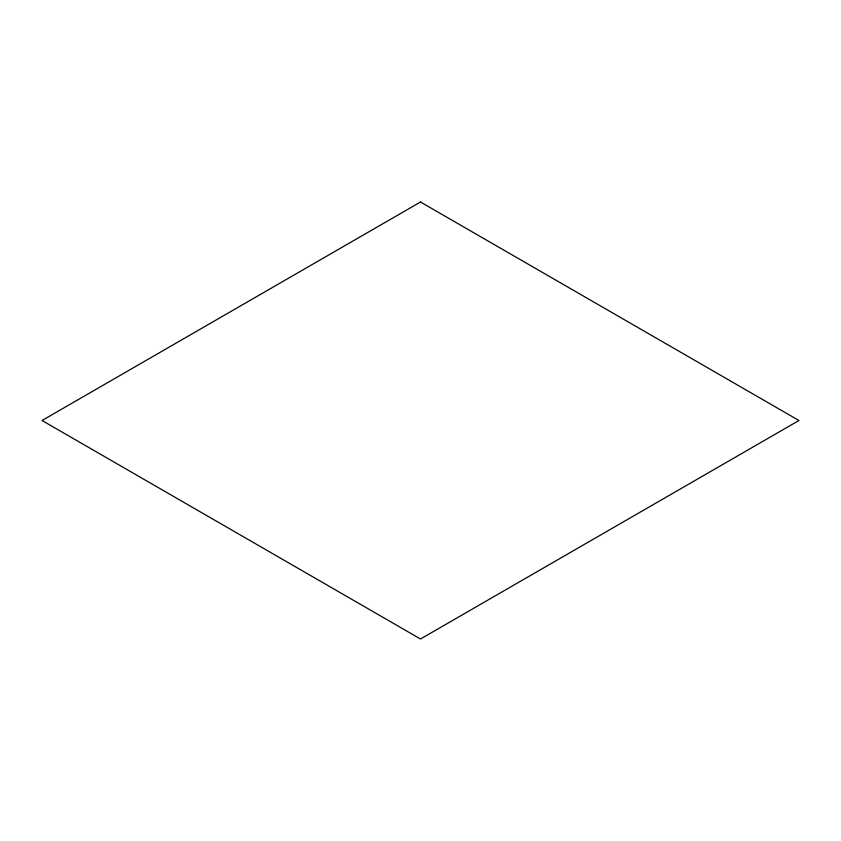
<?xml version="1.0" encoding="UTF-8"?>
<svg xmlns="http://www.w3.org/2000/svg" width="841" height="841" viewBox="0 0 841 841"><rect width="100%" height="100%" fill="white"/><g stroke="black" fill="none" stroke-linecap="round" stroke-linejoin="round"><path stroke-width="1.26" d="M420.5 202.008L42.05 420.5L420.5 638.992L798.95 420.5L420.5 202.008"/></g></svg>
